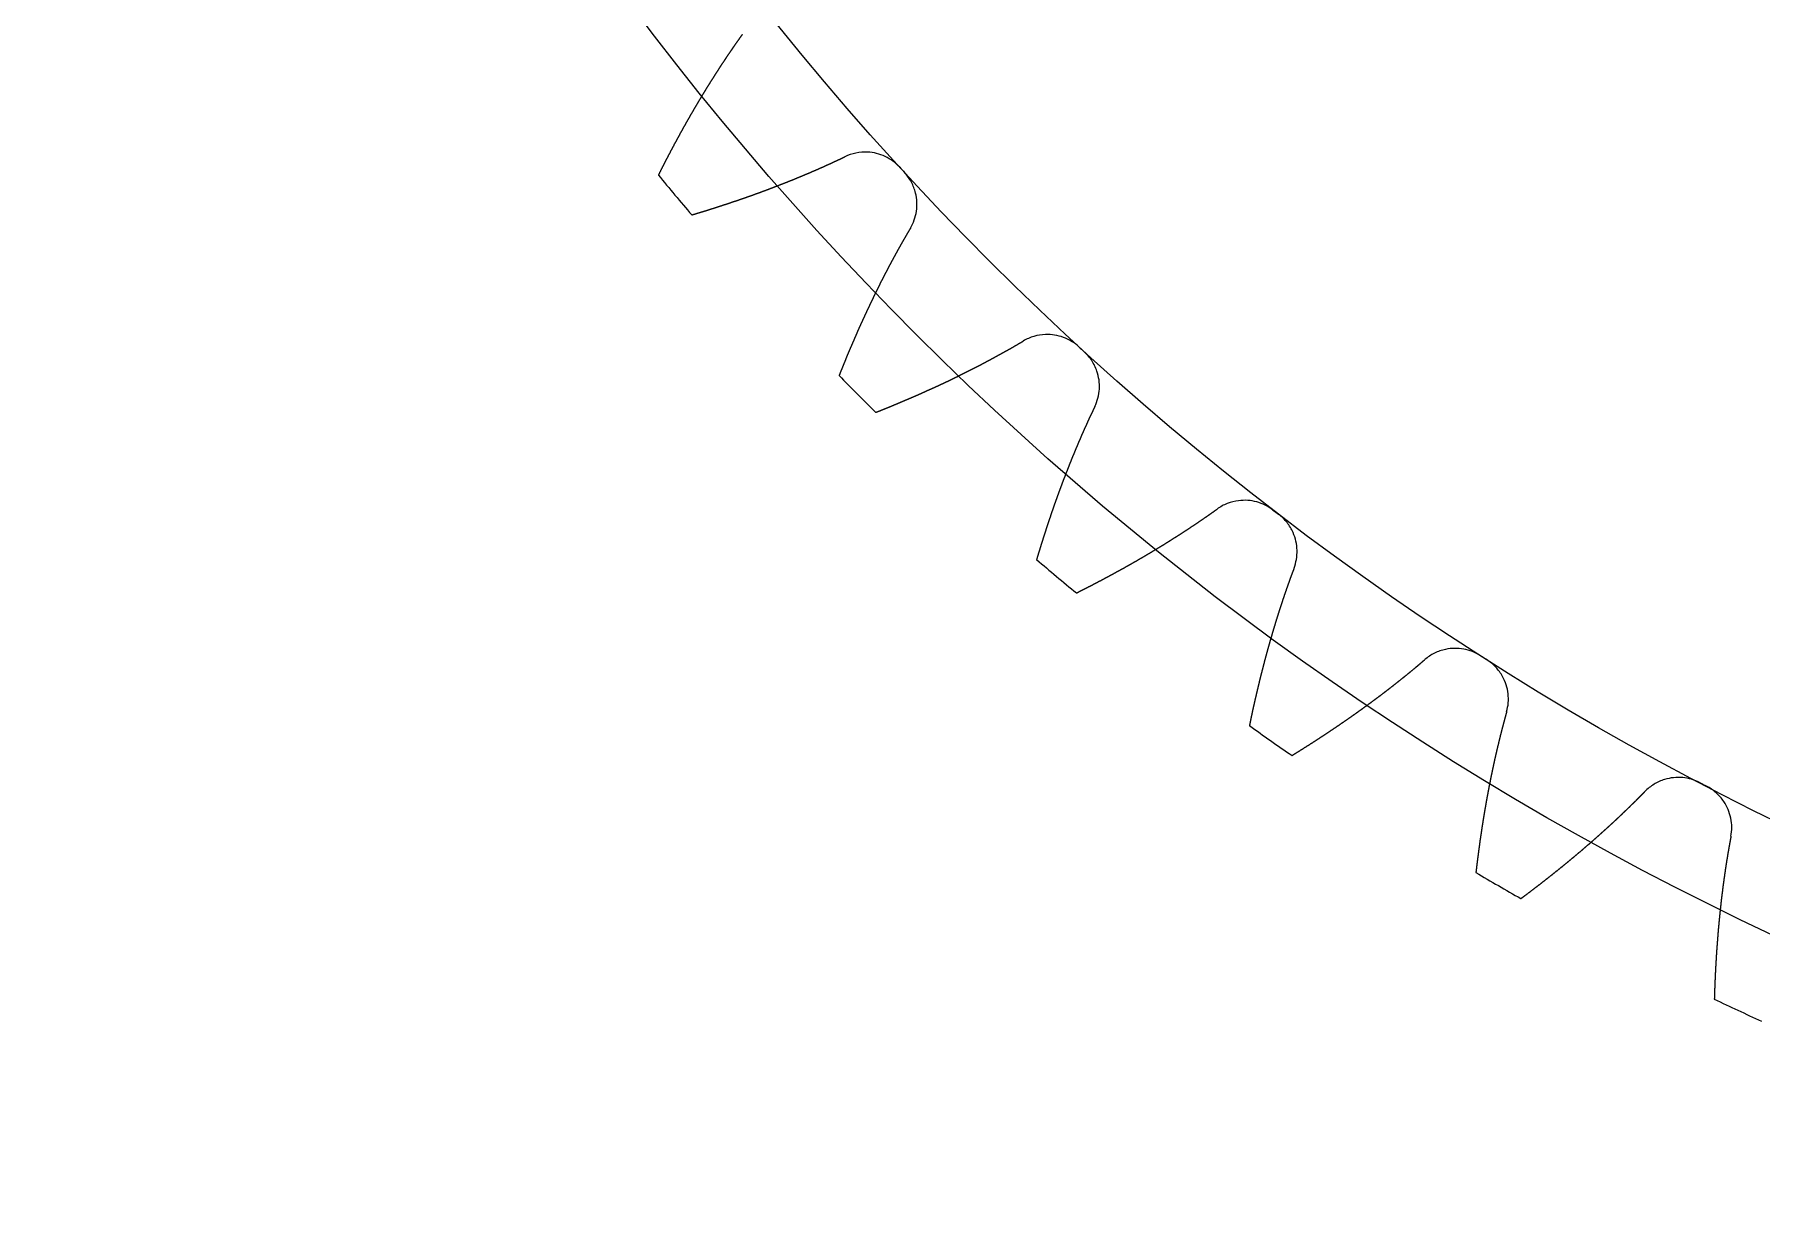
# Model space of a CAD drawing. Header units: centimetres. Extents: x -4.62 to 4.63, y -4.62 to 4.62.
# Drawn here: x -4.5 to -1.919, y -4.5 to -2.733 of the extents above; entities that cross this region are included whole.
import ezdxf

# ---------------------------------------------------------------- set-up
doc = ezdxf.new("R2010")
doc.units = ezdxf.units.CM
doc.header["$MEASUREMENT"] = 0
for name, color, linetype in [('', 7, 'Continuous'), ('Spur Gear (72 teeth)_Sketch1', 7, 'Continuous'), ('Spur Gear (72 teeth)_Sketch3', 7, 'Continuous')]:
    doc.layers.add(name, color=color, linetype=linetype)

# ---------------------------------------------------------------- blocks, each defined once
blk = doc.blocks.new('SpurGear(72teeth)')
at = {"layer": 'Spur Gear (72 teeth)_Sketch1'}
blk.add_circle((0, 0), 4.3449, dxfattribs=at)
at = {"layer": 'Spur Gear (72 teeth)_Sketch3'}
blk.add_circle((0, 0), 4.5, dxfattribs=at)

msp = doc.modelspace()

# ---------------------------------------------------------------- linework, layer by layer
at = {"layer": ''}
for radius, start, end in [(4.3449, 222.4288, 222.5712), (4.625, 219.5186, 220.4814), (4.3449, 227.4288, 227.5712), (4.625, 224.5186, 225.4814), (4.3449, 232.4288, 232.5712), (4.625, 229.5186, 230.4814), (4.3449, 237.4288, 237.5712), (4.625, 234.5186, 235.4814), (4.3449, 242.4288, 242.5712), (4.625, 239.5186, 240.4814), (4.625, 244.5186, 245.4814)]:
    msp.add_arc((0, 0, 0.5), radius, start, end, dxfattribs=at)
for points, degree, knots in [([(-3.4424, -2.7329, 0.5), (-3.443, -2.7336, 0.5), (-3.4442, -2.7354, 0.5), (-3.4462, -2.7381, 0.5), (-3.4488, -2.7417, 0.5), (-3.452, -2.7464, 0.5), (-3.4554, -2.7513, 0.5), (-3.4588, -2.7561, 0.5), (-3.4621, -2.761, 0.5), (-3.4654, -2.7659, 0.5), (-3.4687, -2.7709, 0.5), (-3.472, -2.7758, 0.5), (-3.4753, -2.7808, 0.5), (-3.4785, -2.7858, 0.5), (-3.4817, -2.7908, 0.5), (-3.4849, -2.7958, 0.5), (-3.4881, -2.8009, 0.5), (-3.4913, -2.8059, 0.5), (-3.4945, -2.811, 0.5), (-3.4976, -2.8161, 0.5), (-3.5007, -2.8212, 0.5), (-3.5038, -2.8264, 0.5), (-3.5069, -2.8315, 0.5), (-3.51, -2.8367, 0.5), (-3.513, -2.8418, 0.5), (-3.516, -2.847, 0.5), (-3.5191, -2.8522, 0.5), (-3.5221, -2.8575, 0.5), (-3.525, -2.8627, 0.5), (-3.528, -2.8679, 0.5), (-3.531, -2.8732, 0.5), (-3.5339, -2.8785, 0.5), (-3.5368, -2.8838, 0.5), (-3.5397, -2.8891, 0.5), (-3.5426, -2.8944, 0.5), (-3.5455, -2.8998, 0.5), (-3.5483, -2.9051, 0.5), (-3.5511, -2.9105, 0.5), (-3.554, -2.9159, 0.5), (-3.5568, -2.9213, 0.5), (-3.5595, -2.9267, 0.5), (-3.5623, -2.9321, 0.5), (-3.5645, -2.9365, 0.5), (-3.5662, -2.9397, 0.5), (-3.5673, -2.9419, 0.5), (-3.5678, -2.943, 0.5)], 5, [0.4169569, 0.4169569, 0.4169569, 0.4169569, 0.4169569, 0.4169569, 0.4285714, 0.4428571, 0.4571429, 0.4714286, 0.4857143, 0.5, 0.5142857, 0.5285714, 0.5428571, 0.5571429, 0.5714286, 0.5857143, 0.6, 0.6142857, 0.6285714, 0.6428571, 0.6571429, 0.6714286, 0.6857143, 0.7, 0.7142857, 0.7285714, 0.7428571, 0.7571429, 0.7714286, 0.7857143, 0.8, 0.8142857, 0.8285714, 0.8428571, 0.8571429, 0.8714286, 0.8857143, 0.9, 0.9142857, 0.9285714, 0.9428571, 0.9571429, 0.9714286, 0.9857143, 1, 1, 1, 1, 1, 1]), ([(-3.5179, -3.0026, 0.5), (-3.5167, -3.0022, 0.5), (-3.5143, -3.0015, 0.5), (-3.5108, -3.0005, 0.5), (-3.5062, -2.999, 0.5), (-3.5003, -2.9973, 0.5), (-3.4945, -2.9954, 0.5), (-3.4887, -2.9936, 0.5), (-3.4829, -2.9918, 0.5), (-3.4772, -2.9899, 0.5), (-3.4714, -2.988, 0.5), (-3.4656, -2.9862, 0.5), (-3.4599, -2.9842, 0.5), (-3.4541, -2.9823, 0.5), (-3.4484, -2.9804, 0.5), (-3.4427, -2.9784, 0.5), (-3.437, -2.9764, 0.5), (-3.4313, -2.9744, 0.5), (-3.4256, -2.9724, 0.5), (-3.42, -2.9703, 0.5), (-3.4143, -2.9683, 0.5), (-3.4087, -2.9662, 0.5), (-3.4031, -2.9641, 0.5), (-3.3974, -2.9619, 0.5), (-3.3918, -2.9598, 0.5), (-3.3863, -2.9576, 0.5), (-3.3807, -2.9554, 0.5), (-3.3751, -2.9532, 0.5), (-3.3696, -2.951, 0.5), (-3.364, -2.9488, 0.5), (-3.3585, -2.9465, 0.5), (-3.353, -2.9442, 0.5), (-3.3475, -2.9419, 0.5), (-3.342, -2.9396, 0.5), (-3.3366, -2.9372, 0.5), (-3.3311, -2.9349, 0.5), (-3.3257, -2.9325, 0.5), (-3.3203, -2.9301, 0.5), (-3.3149, -2.9276, 0.5), (-3.3095, -2.9252, 0.5), (-3.3041, -2.9227, 0.5), (-3.299, -2.9203, 0.5), (-3.2949, -2.9183, 0.5), (-3.2919, -2.9169, 0.5), (-3.29, -2.916, 0.5), (-3.2891, -2.9156, 0.5)], 5, [-1, -1, -1, -1, -1, -1, -0.9857143, -0.9714286, -0.9571429, -0.9428571, -0.9285714, -0.9142857, -0.9, -0.8857143, -0.8714286, -0.8571429, -0.8428571, -0.8285714, -0.8142857, -0.8, -0.7857143, -0.7714286, -0.7571429, -0.7428571, -0.7285714, -0.7142857, -0.7, -0.6857143, -0.6714286, -0.6571429, -0.6428571, -0.6285714, -0.6142857, -0.6, -0.5857143, -0.5714286, -0.5571429, -0.5428571, -0.5285714, -0.5142857, -0.5, -0.4857143, -0.4714286, -0.4571429, -0.4428571, -0.4285714, -0.4169569, -0.4169569, -0.4169569, -0.4169569, -0.4169569, -0.4169569]), ([(-3.2071, -2.9314, 0.5), (-3.2132, -2.9247, 0.5), (-3.2206, -2.9192, 0.5), (-3.2371, -2.9114, 0.5), (-3.246, -2.9092, 0.5), (-3.261, -2.9084, 0.5), (-3.2668, -2.9089, 0.5), (-3.2783, -2.9112, 0.5), (-3.2838, -2.913, 0.5), (-3.2891, -2.9156, 0.5)], 3, [0, 0, 0, 0, 0.02734511, 0.02734511, 0.05469023, 0.05469023, 0.07222623, 0.07222623, 0.08976223, 0.08976223, 0.08976223, 0.08976223]), ([(-3.1911, -3.0225, 0.5), (-3.1865, -3.0146, 0.5), (-3.1834, -3.006, 0.5), (-3.1807, -2.9879, 0.5), (-3.1812, -2.9787, 0.5), (-3.1848, -2.9642, 0.5), (-3.1869, -2.9588, 0.5), (-3.1924, -2.9485, 0.5), (-3.1958, -2.9437, 0.5), (-3.1998, -2.9394, 0.5)], 3, [0, 0, 0, 0, 0.02734511, 0.02734511, 0.05469023, 0.05469023, 0.07222623, 0.07222623, 0.08976223, 0.08976223, 0.08976223, 0.08976223]), ([(-3.1911, -3.0225, 0.5), (-3.1916, -3.0233, 0.5), (-3.1927, -3.0251, 0.5), (-3.1944, -3.028, 0.5), (-3.1967, -3.0319, 0.5), (-3.1995, -3.0368, 0.5), (-3.2025, -3.0419, 0.5), (-3.2054, -3.0471, 0.5), (-3.2083, -3.0523, 0.5), (-3.2112, -3.0575, 0.5), (-3.214, -3.0627, 0.5), (-3.2169, -3.0679, 0.5), (-3.2197, -3.0731, 0.5), (-3.2225, -3.0784, 0.5), (-3.2253, -3.0836, 0.5), (-3.228, -3.0889, 0.5), (-3.2308, -3.0942, 0.5), (-3.2335, -3.0995, 0.5), (-3.2362, -3.1049, 0.5), (-3.2388, -3.1102, 0.5), (-3.2415, -3.1156, 0.5), (-3.2442, -3.121, 0.5), (-3.2468, -3.1264, 0.5), (-3.2494, -3.1318, 0.5), (-3.252, -3.1372, 0.5), (-3.2545, -3.1426, 0.5), (-3.2571, -3.1481, 0.5), (-3.2596, -3.1535, 0.5), (-3.2621, -3.159, 0.5), (-3.2646, -3.1645, 0.5), (-3.2671, -3.17, 0.5), (-3.2696, -3.1755, 0.5), (-3.272, -3.1811, 0.5), (-3.2744, -3.1866, 0.5), (-3.2768, -3.1922, 0.5), (-3.2792, -3.1978, 0.5), (-3.2816, -3.2033, 0.5), (-3.284, -3.2089, 0.5), (-3.2863, -3.2145, 0.5), (-3.2886, -3.2202, 0.5), (-3.2909, -3.2258, 0.5), (-3.2932, -3.2314, 0.5), (-3.295, -3.236, 0.5), (-3.2964, -3.2394, 0.5), (-3.2973, -3.2416, 0.5), (-3.2977, -3.2428, 0.5)], 5, [0.4169569, 0.4169569, 0.4169569, 0.4169569, 0.4169569, 0.4169569, 0.4285714, 0.4428571, 0.4571429, 0.4714286, 0.4857143, 0.5, 0.5142857, 0.5285714, 0.5428571, 0.5571429, 0.5714286, 0.5857143, 0.6, 0.6142857, 0.6285714, 0.6428571, 0.6571429, 0.6714286, 0.6857143, 0.7, 0.7142857, 0.7285714, 0.7428571, 0.7571429, 0.7714286, 0.7857143, 0.8, 0.8142857, 0.8285714, 0.8428571, 0.8571429, 0.8714286, 0.8857143, 0.9, 0.9142857, 0.9285714, 0.9428571, 0.9571429, 0.9714286, 0.9857143, 1, 1, 1, 1, 1, 1]), ([(-3.2428, -3.2977, 0.5), (-3.2416, -3.2973, 0.5), (-3.2394, -3.2964, 0.5), (-3.236, -3.295, 0.5), (-3.2314, -3.2932, 0.5), (-3.2258, -3.2909, 0.5), (-3.2202, -3.2886, 0.5), (-3.2145, -3.2863, 0.5), (-3.2089, -3.284, 0.5), (-3.2033, -3.2816, 0.5), (-3.1978, -3.2792, 0.5), (-3.1922, -3.2768, 0.5), (-3.1866, -3.2744, 0.5), (-3.1811, -3.272, 0.5), (-3.1755, -3.2696, 0.5), (-3.17, -3.2671, 0.5), (-3.1645, -3.2646, 0.5), (-3.159, -3.2621, 0.5), (-3.1535, -3.2596, 0.5), (-3.1481, -3.2571, 0.5), (-3.1426, -3.2545, 0.5), (-3.1372, -3.252, 0.5), (-3.1318, -3.2494, 0.5), (-3.1264, -3.2468, 0.5), (-3.121, -3.2442, 0.5), (-3.1156, -3.2415, 0.5), (-3.1102, -3.2388, 0.5), (-3.1049, -3.2362, 0.5), (-3.0995, -3.2335, 0.5), (-3.0942, -3.2308, 0.5), (-3.0889, -3.228, 0.5), (-3.0836, -3.2253, 0.5), (-3.0784, -3.2225, 0.5), (-3.0731, -3.2197, 0.5), (-3.0679, -3.2169, 0.5), (-3.0627, -3.214, 0.5), (-3.0575, -3.2112, 0.5), (-3.0523, -3.2083, 0.5), (-3.0471, -3.2054, 0.5), (-3.0419, -3.2025, 0.5), (-3.0368, -3.1995, 0.5), (-3.0319, -3.1967, 0.5), (-3.028, -3.1944, 0.5), (-3.0251, -3.1927, 0.5), (-3.0233, -3.1916, 0.5), (-3.0225, -3.1911, 0.5)], 5, [-1, -1, -1, -1, -1, -1, -0.9857143, -0.9714286, -0.9571429, -0.9428571, -0.9285714, -0.9142857, -0.9, -0.8857143, -0.8714286, -0.8571429, -0.8428571, -0.8285714, -0.8142857, -0.8, -0.7857143, -0.7714286, -0.7571429, -0.7428571, -0.7285714, -0.7142857, -0.7, -0.6857143, -0.6714286, -0.6571429, -0.6428571, -0.6285714, -0.6142857, -0.6, -0.5857143, -0.5714286, -0.5571429, -0.5428571, -0.5285714, -0.5142857, -0.5, -0.4857143, -0.4714286, -0.4571429, -0.4428571, -0.4285714, -0.4169569, -0.4169569, -0.4169569, -0.4169569, -0.4169569, -0.4169569]), ([(-2.9394, -3.1998, 0.5), (-2.9461, -3.1936, 0.5), (-2.9539, -3.1888, 0.5), (-2.971, -3.1825, 0.5), (-2.9801, -3.181, 0.5), (-2.9951, -3.1816, 0.5), (-3.0009, -3.1825, 0.5), (-3.0121, -3.1858, 0.5), (-3.0175, -3.1881, 0.5), (-3.0225, -3.1911, 0.5)], 3, [0, 0, 0, 0, 0.02734511, 0.02734511, 0.05469023, 0.05469023, 0.07222623, 0.07222623, 0.08976223, 0.08976223, 0.08976223, 0.08976223]), ([(-2.9156, -3.2891, 0.5), (-2.9116, -3.2809, 0.5), (-2.9093, -3.272, 0.5), (-2.9082, -3.2538, 0.5), (-2.9095, -3.2447, 0.5), (-2.9143, -3.2305, 0.5), (-2.9169, -3.2252, 0.5), (-2.9233, -3.2155, 0.5), (-2.9271, -3.211, 0.5), (-2.9314, -3.2071, 0.5)], 3, [0, 0, 0, 0, 0.02734511, 0.02734511, 0.05469023, 0.05469023, 0.07222623, 0.07222623, 0.08976223, 0.08976223, 0.08976223, 0.08976223]), ([(-2.9156, -3.2891, 0.5), (-2.916, -3.29, 0.5), (-2.9169, -3.2919, 0.5), (-2.9183, -3.2949, 0.5), (-2.9203, -3.299, 0.5), (-2.9227, -3.3041, 0.5), (-2.9252, -3.3095, 0.5), (-2.9276, -3.3149, 0.5), (-2.9301, -3.3203, 0.5), (-2.9325, -3.3257, 0.5), (-2.9349, -3.3311, 0.5), (-2.9372, -3.3366, 0.5), (-2.9396, -3.342, 0.5), (-2.9419, -3.3475, 0.5), (-2.9442, -3.353, 0.5), (-2.9465, -3.3585, 0.5), (-2.9488, -3.364, 0.5), (-2.951, -3.3696, 0.5), (-2.9532, -3.3751, 0.5), (-2.9554, -3.3807, 0.5), (-2.9576, -3.3863, 0.5), (-2.9598, -3.3918, 0.5), (-2.9619, -3.3974, 0.5), (-2.9641, -3.4031, 0.5), (-2.9662, -3.4087, 0.5), (-2.9683, -3.4143, 0.5), (-2.9703, -3.42, 0.5), (-2.9724, -3.4256, 0.5), (-2.9744, -3.4313, 0.5), (-2.9764, -3.437, 0.5), (-2.9784, -3.4427, 0.5), (-2.9804, -3.4484, 0.5), (-2.9823, -3.4541, 0.5), (-2.9842, -3.4599, 0.5), (-2.9862, -3.4656, 0.5), (-2.988, -3.4714, 0.5), (-2.9899, -3.4772, 0.5), (-2.9918, -3.4829, 0.5), (-2.9936, -3.4887, 0.5), (-2.9954, -3.4945, 0.5), (-2.9973, -3.5003, 0.5), (-2.999, -3.5062, 0.5), (-3.0005, -3.5108, 0.5), (-3.0015, -3.5143, 0.5), (-3.0022, -3.5167, 0.5), (-3.0026, -3.5179, 0.5)], 5, [0.4169569, 0.4169569, 0.4169569, 0.4169569, 0.4169569, 0.4169569, 0.4285714, 0.4428571, 0.4571429, 0.4714286, 0.4857143, 0.5, 0.5142857, 0.5285714, 0.5428571, 0.5571429, 0.5714286, 0.5857143, 0.6, 0.6142857, 0.6285714, 0.6428571, 0.6571429, 0.6714286, 0.6857143, 0.7, 0.7142857, 0.7285714, 0.7428571, 0.7571429, 0.7714286, 0.7857143, 0.8, 0.8142857, 0.8285714, 0.8428571, 0.8571429, 0.8714286, 0.8857143, 0.9, 0.9142857, 0.9285714, 0.9428571, 0.9571429, 0.9714286, 0.9857143, 1, 1, 1, 1, 1, 1]), ([(-2.6493, -3.4438, 0.5), (-2.6565, -3.4382, 0.5), (-2.6648, -3.4341, 0.5), (-2.6824, -3.4293, 0.5), (-2.6915, -3.4287, 0.5), (-2.7064, -3.4305, 0.5), (-2.7121, -3.4319, 0.5), (-2.723, -3.4362, 0.5), (-2.7281, -3.439, 0.5), (-2.7329, -3.4424, 0.5)], 3, [0, 0, 0, 0, 0.02734511, 0.02734511, 0.05469023, 0.05469023, 0.07222623, 0.07222623, 0.08976223, 0.08976223, 0.08976223, 0.08976223]), ([(-2.943, -3.5678, 0.5), (-2.9419, -3.5673, 0.5), (-2.9397, -3.5662, 0.5), (-2.9365, -3.5645, 0.5), (-2.9321, -3.5623, 0.5), (-2.9267, -3.5595, 0.5), (-2.9213, -3.5568, 0.5), (-2.9159, -3.554, 0.5), (-2.9105, -3.5511, 0.5), (-2.9051, -3.5483, 0.5), (-2.8998, -3.5455, 0.5), (-2.8944, -3.5426, 0.5), (-2.8891, -3.5397, 0.5), (-2.8838, -3.5368, 0.5), (-2.8785, -3.5339, 0.5), (-2.8732, -3.531, 0.5), (-2.8679, -3.528, 0.5), (-2.8627, -3.525, 0.5), (-2.8575, -3.5221, 0.5), (-2.8522, -3.5191, 0.5), (-2.847, -3.516, 0.5), (-2.8418, -3.513, 0.5), (-2.8367, -3.51, 0.5), (-2.8315, -3.5069, 0.5), (-2.8264, -3.5038, 0.5), (-2.8212, -3.5007, 0.5), (-2.8161, -3.4976, 0.5), (-2.811, -3.4945, 0.5), (-2.8059, -3.4913, 0.5), (-2.8009, -3.4881, 0.5), (-2.7958, -3.4849, 0.5), (-2.7908, -3.4817, 0.5), (-2.7858, -3.4785, 0.5), (-2.7808, -3.4753, 0.5), (-2.7758, -3.472, 0.5), (-2.7709, -3.4687, 0.5), (-2.7659, -3.4654, 0.5), (-2.761, -3.4621, 0.5), (-2.7561, -3.4588, 0.5), (-2.7513, -3.4554, 0.5), (-2.7464, -3.452, 0.5), (-2.7417, -3.4488, 0.5), (-2.7381, -3.4462, 0.5), (-2.7354, -3.4442, 0.5), (-2.7336, -3.443, 0.5), (-2.7329, -3.4424, 0.5)], 5, [-1, -1, -1, -1, -1, -1, -0.9857143, -0.9714286, -0.9571429, -0.9428571, -0.9285714, -0.9142857, -0.9, -0.8857143, -0.8714286, -0.8571429, -0.8428571, -0.8285714, -0.8142857, -0.8, -0.7857143, -0.7714286, -0.7571429, -0.7428571, -0.7285714, -0.7142857, -0.7, -0.6857143, -0.6714286, -0.6571429, -0.6428571, -0.6285714, -0.6142857, -0.6, -0.5857143, -0.5714286, -0.5571429, -0.5428571, -0.5285714, -0.5142857, -0.5, -0.4857143, -0.4714286, -0.4571429, -0.4428571, -0.4285714, -0.4169569, -0.4169569, -0.4169569, -0.4169569, -0.4169569, -0.4169569]), ([(-2.6178, -3.5307, 0.5), (-2.6146, -3.5222, 0.5), (-2.6131, -3.5131, 0.5), (-2.6136, -3.4949, 0.5), (-2.6156, -3.4859, 0.5), (-2.6216, -3.4722, 0.5), (-2.6247, -3.4672, 0.5), (-2.6319, -3.458, 0.5), (-2.6361, -3.4539, 0.5), (-2.6407, -3.4503, 0.5)], 3, [0, 0, 0, 0, 0.02734511, 0.02734511, 0.05469023, 0.05469023, 0.07222623, 0.07222623, 0.08976223, 0.08976223, 0.08976223, 0.08976223]), ([(-2.6178, -3.5307, 0.5), (-2.6181, -3.5316, 0.5), (-2.6189, -3.5336, 0.5), (-2.6201, -3.5367, 0.5), (-2.6216, -3.5409, 0.5), (-2.6236, -3.5463, 0.5), (-2.6256, -3.5518, 0.5), (-2.6276, -3.5574, 0.5), (-2.6295, -3.563, 0.5), (-2.6315, -3.5686, 0.5), (-2.6334, -3.5742, 0.5), (-2.6353, -3.5799, 0.5), (-2.6371, -3.5855, 0.5), (-2.639, -3.5912, 0.5), (-2.6408, -3.5969, 0.5), (-2.6426, -3.6025, 0.5), (-2.6444, -3.6082, 0.5), (-2.6461, -3.6139, 0.5), (-2.6478, -3.6197, 0.5), (-2.6496, -3.6254, 0.5), (-2.6512, -3.6311, 0.5), (-2.6529, -3.6369, 0.5), (-2.6546, -3.6427, 0.5), (-2.6562, -3.6484, 0.5), (-2.6578, -3.6542, 0.5), (-2.6594, -3.66, 0.5), (-2.6609, -3.6658, 0.5), (-2.6625, -3.6717, 0.5), (-2.664, -3.6775, 0.5), (-2.6655, -3.6833, 0.5), (-2.667, -3.6892, 0.5), (-2.6685, -3.6951, 0.5), (-2.6699, -3.7009, 0.5), (-2.6713, -3.7068, 0.5), (-2.6727, -3.7127, 0.5), (-2.6741, -3.7186, 0.5), (-2.6755, -3.7245, 0.5), (-2.6768, -3.7304, 0.5), (-2.6782, -3.7364, 0.5), (-2.6795, -3.7423, 0.5), (-2.6808, -3.7483, 0.5), (-2.682, -3.7542, 0.5), (-2.683, -3.759, 0.5), (-2.6838, -3.7626, 0.5), (-2.6843, -3.765, 0.5), (-2.6845, -3.7662, 0.5)], 5, [0.4169569, 0.4169569, 0.4169569, 0.4169569, 0.4169569, 0.4169569, 0.4285714, 0.4428571, 0.4571429, 0.4714286, 0.4857143, 0.5, 0.5142857, 0.5285714, 0.5428571, 0.5571429, 0.5714286, 0.5857143, 0.6, 0.6142857, 0.6285714, 0.6428571, 0.6571429, 0.6714286, 0.6857143, 0.7, 0.7142857, 0.7285714, 0.7428571, 0.7571429, 0.7714286, 0.7857143, 0.8, 0.8142857, 0.8285714, 0.8428571, 0.8571429, 0.8714286, 0.8857143, 0.9, 0.9142857, 0.9285714, 0.9428571, 0.9571429, 0.9714286, 0.9857143, 1, 1, 1, 1, 1, 1]), ([(-2.3391, -3.6616, 0.5), (-2.3468, -3.6567, 0.5), (-2.3553, -3.6533, 0.5), (-2.3733, -3.6501, 0.5), (-2.3825, -3.6502, 0.5), (-2.3971, -3.6533, 0.5), (-2.4026, -3.6553, 0.5), (-2.4131, -3.6604, 0.5), (-2.418, -3.6637, 0.5), (-2.4224, -3.6675, 0.5)], 3, [0, 0, 0, 0, 0.02734511, 0.02734511, 0.05469023, 0.05469023, 0.07222623, 0.07222623, 0.08976223, 0.08976223, 0.08976223, 0.08976223]), ([(-2.6209, -3.8107, 0.5), (-2.6198, -3.8101, 0.5), (-2.6177, -3.8088, 0.5), (-2.6146, -3.8069, 0.5), (-2.6105, -3.8043, 0.5), (-2.6053, -3.8011, 0.5), (-2.6002, -3.7978, 0.5), (-2.595, -3.7946, 0.5), (-2.5899, -3.7913, 0.5), (-2.5848, -3.788, 0.5), (-2.5797, -3.7847, 0.5), (-2.5747, -3.7814, 0.5), (-2.5696, -3.778, 0.5), (-2.5646, -3.7747, 0.5), (-2.5595, -3.7713, 0.5), (-2.5545, -3.7679, 0.5), (-2.5495, -3.7645, 0.5), (-2.5446, -3.7611, 0.5), (-2.5396, -3.7577, 0.5), (-2.5347, -3.7543, 0.5), (-2.5297, -3.7508, 0.5), (-2.5248, -3.7473, 0.5), (-2.5199, -3.7438, 0.5), (-2.5151, -3.7403, 0.5), (-2.5102, -3.7368, 0.5), (-2.5054, -3.7333, 0.5), (-2.5006, -3.7297, 0.5), (-2.4958, -3.7262, 0.5), (-2.491, -3.7226, 0.5), (-2.4862, -3.719, 0.5), (-2.4815, -3.7154, 0.5), (-2.4767, -3.7117, 0.5), (-2.472, -3.7081, 0.5), (-2.4673, -3.7044, 0.5), (-2.4627, -3.7007, 0.5), (-2.458, -3.697, 0.5), (-2.4534, -3.6933, 0.5), (-2.4488, -3.6896, 0.5), (-2.4442, -3.6858, 0.5), (-2.4396, -3.6821, 0.5), (-2.4351, -3.6783, 0.5), (-2.4307, -3.6746, 0.5), (-2.4273, -3.6717, 0.5), (-2.4248, -3.6695, 0.5), (-2.4232, -3.6681, 0.5), (-2.4224, -3.6675, 0.5)], 5, [-1, -1, -1, -1, -1, -1, -0.9857143, -0.9714286, -0.9571429, -0.9428571, -0.9285714, -0.9142857, -0.9, -0.8857143, -0.8714286, -0.8571429, -0.8428571, -0.8285714, -0.8142857, -0.8, -0.7857143, -0.7714286, -0.7571429, -0.7428571, -0.7285714, -0.7142857, -0.7, -0.6857143, -0.6714286, -0.6571429, -0.6428571, -0.6285714, -0.6142857, -0.6, -0.5857143, -0.5714286, -0.5571429, -0.5428571, -0.5285714, -0.5142857, -0.5, -0.4857143, -0.4714286, -0.4571429, -0.4428571, -0.4285714, -0.4169569, -0.4169569, -0.4169569, -0.4169569, -0.4169569, -0.4169569]), ([(-2.3001, -3.7454, 0.5), (-2.2977, -3.7366, 0.5), (-2.2969, -3.7275, 0.5), (-2.299, -3.7094, 0.5), (-2.3018, -3.7006, 0.5), (-2.309, -3.6875, 0.5), (-2.3125, -3.6828, 0.5), (-2.3205, -3.6742, 0.5), (-2.325, -3.6705, 0.5), (-2.33, -3.6674, 0.5)], 3, [0, 0, 0, 0, 0.02734511, 0.02734511, 0.05469023, 0.05469023, 0.07222623, 0.07222623, 0.08976223, 0.08976223, 0.08976223, 0.08976223]), ([(-2.3001, -3.7454, 0.5), (-2.3004, -3.7463, 0.5), (-2.301, -3.7484, 0.5), (-2.3019, -3.7516, 0.5), (-2.303, -3.7559, 0.5), (-2.3045, -3.7614, 0.5), (-2.306, -3.7672, 0.5), (-2.3075, -3.7729, 0.5), (-2.309, -3.7786, 0.5), (-2.3104, -3.7844, 0.5), (-2.3118, -3.7902, 0.5), (-2.3132, -3.7959, 0.5), (-2.3146, -3.8017, 0.5), (-2.3159, -3.8075, 0.5), (-2.3173, -3.8133, 0.5), (-2.3185, -3.8191, 0.5), (-2.3198, -3.825, 0.5), (-2.3211, -3.8308, 0.5), (-2.3223, -3.8367, 0.5), (-2.3235, -3.8425, 0.5), (-2.3247, -3.8484, 0.5), (-2.3258, -3.8543, 0.5), (-2.327, -3.8602, 0.5), (-2.3281, -3.8661, 0.5), (-2.3292, -3.872, 0.5), (-2.3303, -3.8779, 0.5), (-2.3313, -3.8838, 0.5), (-2.3323, -3.8897, 0.5), (-2.3334, -3.8957, 0.5), (-2.3343, -3.9016, 0.5), (-2.3353, -3.9076, 0.5), (-2.3363, -3.9136, 0.5), (-2.3372, -3.9195, 0.5), (-2.3381, -3.9255, 0.5), (-2.339, -3.9315, 0.5), (-2.3399, -3.9375, 0.5), (-2.3407, -3.9435, 0.5), (-2.3415, -3.9495, 0.5), (-2.3423, -3.9556, 0.5), (-2.3431, -3.9616, 0.5), (-2.3439, -3.9676, 0.5), (-2.3446, -3.9737, 0.5), (-2.3452, -3.9785, 0.5), (-2.3457, -3.9822, 0.5), (-2.3459, -3.9846, 0.5), (-2.3461, -3.9858, 0.5)], 5, [0.4169569, 0.4169569, 0.4169569, 0.4169569, 0.4169569, 0.4169569, 0.4285714, 0.4428571, 0.4571429, 0.4714286, 0.4857143, 0.5, 0.5142857, 0.5285714, 0.5428571, 0.5571429, 0.5714286, 0.5857143, 0.6, 0.6142857, 0.6285714, 0.6428571, 0.6571429, 0.6714286, 0.6857143, 0.7, 0.7142857, 0.7285714, 0.7428571, 0.7571429, 0.7714286, 0.7857143, 0.8, 0.8142857, 0.8285714, 0.8428571, 0.8571429, 0.8714286, 0.8857143, 0.9, 0.9142857, 0.9285714, 0.9428571, 0.9571429, 0.9714286, 0.9857143, 1, 1, 1, 1, 1, 1]), ([(-2.011, -3.8515, 0.5), (-2.0191, -3.8473, 0.5), (-2.028, -3.8447, 0.5), (-2.0461, -3.843, 0.5), (-2.0553, -3.844, 0.5), (-2.0696, -3.8483, 0.5), (-2.0749, -3.8507, 0.5), (-2.0849, -3.8568, 0.5), (-2.0895, -3.8605, 0.5), (-2.0936, -3.8647, 0.5)], 3, [0, 0, 0, 0, 0.02734511, 0.02734511, 0.05469023, 0.05469023, 0.07222623, 0.07222623, 0.08976223, 0.08976223, 0.08976223, 0.08976223]), ([(-2.2788, -4.0247, 0.5), (-2.2778, -4.0239, 0.5), (-2.2758, -4.0225, 0.5), (-2.2729, -4.0203, 0.5), (-2.269, -4.0174, 0.5), (-2.2641, -4.0137, 0.5), (-2.2593, -4.01, 0.5), (-2.2545, -4.0063, 0.5), (-2.2496, -4.0026, 0.5), (-2.2448, -3.9989, 0.5), (-2.2401, -3.9951, 0.5), (-2.2353, -3.9914, 0.5), (-2.2306, -3.9876, 0.5), (-2.2258, -3.9838, 0.5), (-2.2211, -3.98, 0.5), (-2.2164, -3.9762, 0.5), (-2.2117, -3.9724, 0.5), (-2.2071, -3.9686, 0.5), (-2.2024, -3.9647, 0.5), (-2.1978, -3.9609, 0.5), (-2.1932, -3.957, 0.5), (-2.1886, -3.9531, 0.5), (-2.1841, -3.9492, 0.5), (-2.1795, -3.9453, 0.5), (-2.175, -3.9414, 0.5), (-2.1705, -3.9374, 0.5), (-2.166, -3.9335, 0.5), (-2.1615, -3.9295, 0.5), (-2.1571, -3.9255, 0.5), (-2.1526, -3.9215, 0.5), (-2.1482, -3.9175, 0.5), (-2.1438, -3.9135, 0.5), (-2.1394, -3.9094, 0.5), (-2.1351, -3.9054, 0.5), (-2.1308, -3.9013, 0.5), (-2.1265, -3.8972, 0.5), (-2.1222, -3.8931, 0.5), (-2.1179, -3.889, 0.5), (-2.1137, -3.8848, 0.5), (-2.1094, -3.8807, 0.5), (-2.1052, -3.8765, 0.5), (-2.1012, -3.8725, 0.5), (-2.0981, -3.8693, 0.5), (-2.0957, -3.8669, 0.5), (-2.0942, -3.8654, 0.5), (-2.0936, -3.8647, 0.5)], 5, [-1, -1, -1, -1, -1, -1, -0.9857143, -0.9714286, -0.9571429, -0.9428571, -0.9285714, -0.9142857, -0.9, -0.8857143, -0.8714286, -0.8571429, -0.8428571, -0.8285714, -0.8142857, -0.8, -0.7857143, -0.7714286, -0.7571429, -0.7428571, -0.7285714, -0.7142857, -0.7, -0.6857143, -0.6714286, -0.6571429, -0.6428571, -0.6285714, -0.6142857, -0.6, -0.5857143, -0.5714286, -0.5571429, -0.5428571, -0.5285714, -0.5142857, -0.5, -0.4857143, -0.4714286, -0.4571429, -0.4428571, -0.4285714, -0.4169569, -0.4169569, -0.4169569, -0.4169569, -0.4169569, -0.4169569]), ([(-1.9649, -3.9316, 0.5), (-1.9632, -3.9227, 0.5), (-1.9633, -3.9135, 0.5), (-1.967, -3.8956, 0.5), (-1.9705, -3.8871, 0.5), (-1.9789, -3.8747, 0.5), (-1.9827, -3.8703, 0.5), (-1.9915, -3.8625, 0.5), (-1.9963, -3.8592, 0.5), (-2.0015, -3.8565, 0.5)], 3, [0, 0, 0, 0, 0.02734511, 0.02734511, 0.05469023, 0.05469023, 0.07222623, 0.07222623, 0.08976223, 0.08976223, 0.08976223, 0.08976223]), ([(-1.9649, -3.9316, 0.5), (-1.9651, -3.9326, 0.5), (-1.9655, -3.9347, 0.5), (-1.9661, -3.9379, 0.5), (-1.9669, -3.9424, 0.5), (-1.9679, -3.948, 0.5), (-1.9689, -3.9538, 0.5), (-1.9699, -3.9596, 0.5), (-1.9709, -3.9655, 0.5), (-1.9718, -3.9714, 0.5), (-1.9727, -3.9772, 0.5), (-1.9736, -3.9831, 0.5), (-1.9744, -3.989, 0.5), (-1.9753, -3.9949, 0.5), (-1.9761, -4.0008, 0.5), (-1.9769, -4.0067, 0.5), (-1.9776, -4.0126, 0.5), (-1.9784, -4.0185, 0.5), (-1.9791, -4.0245, 0.5), (-1.9798, -4.0304, 0.5), (-1.9804, -4.0364, 0.5), (-1.9811, -4.0423, 0.5), (-1.9817, -4.0483, 0.5), (-1.9823, -4.0543, 0.5), (-1.9829, -4.0602, 0.5), (-1.9834, -4.0662, 0.5), (-1.984, -4.0722, 0.5), (-1.9845, -4.0782, 0.5), (-1.9849, -4.0842, 0.5), (-1.9854, -4.0902, 0.5), (-1.9859, -4.0963, 0.5), (-1.9863, -4.1023, 0.5), (-1.9867, -4.1083, 0.5), (-1.9871, -4.1144, 0.5), (-1.9874, -4.1204, 0.5), (-1.9878, -4.1265, 0.5), (-1.9881, -4.1325, 0.5), (-1.9884, -4.1386, 0.5), (-1.9887, -4.1447, 0.5), (-1.9889, -4.1507, 0.5), (-1.9892, -4.1568, 0.5), (-1.9894, -4.1629, 0.5), (-1.9895, -4.1678, 0.5), (-1.9897, -4.1714, 0.5), (-1.9897, -4.1739, 0.5), (-1.9898, -4.1751, 0.5)], 5, [0.4169569, 0.4169569, 0.4169569, 0.4169569, 0.4169569, 0.4169569, 0.4285714, 0.4428571, 0.4571429, 0.4714286, 0.4857143, 0.5, 0.5142857, 0.5285714, 0.5428571, 0.5571429, 0.5714286, 0.5857143, 0.6, 0.6142857, 0.6285714, 0.6428571, 0.6571429, 0.6714286, 0.6857143, 0.7, 0.7142857, 0.7285714, 0.7428571, 0.7571429, 0.7714286, 0.7857143, 0.8, 0.8142857, 0.8285714, 0.8428571, 0.8571429, 0.8714286, 0.8857143, 0.9, 0.9142857, 0.9285714, 0.9428571, 0.9571429, 0.9714286, 0.9857143, 1, 1, 1, 1, 1, 1])]:
    msp.add_open_spline(points, degree=degree, knots=knots, dxfattribs=at)

# ---------------------------------------------------------------- block references
msp.add_blockref('SpurGear(72teeth)', (0, 0))

doc.saveas('drawing.dxf')
